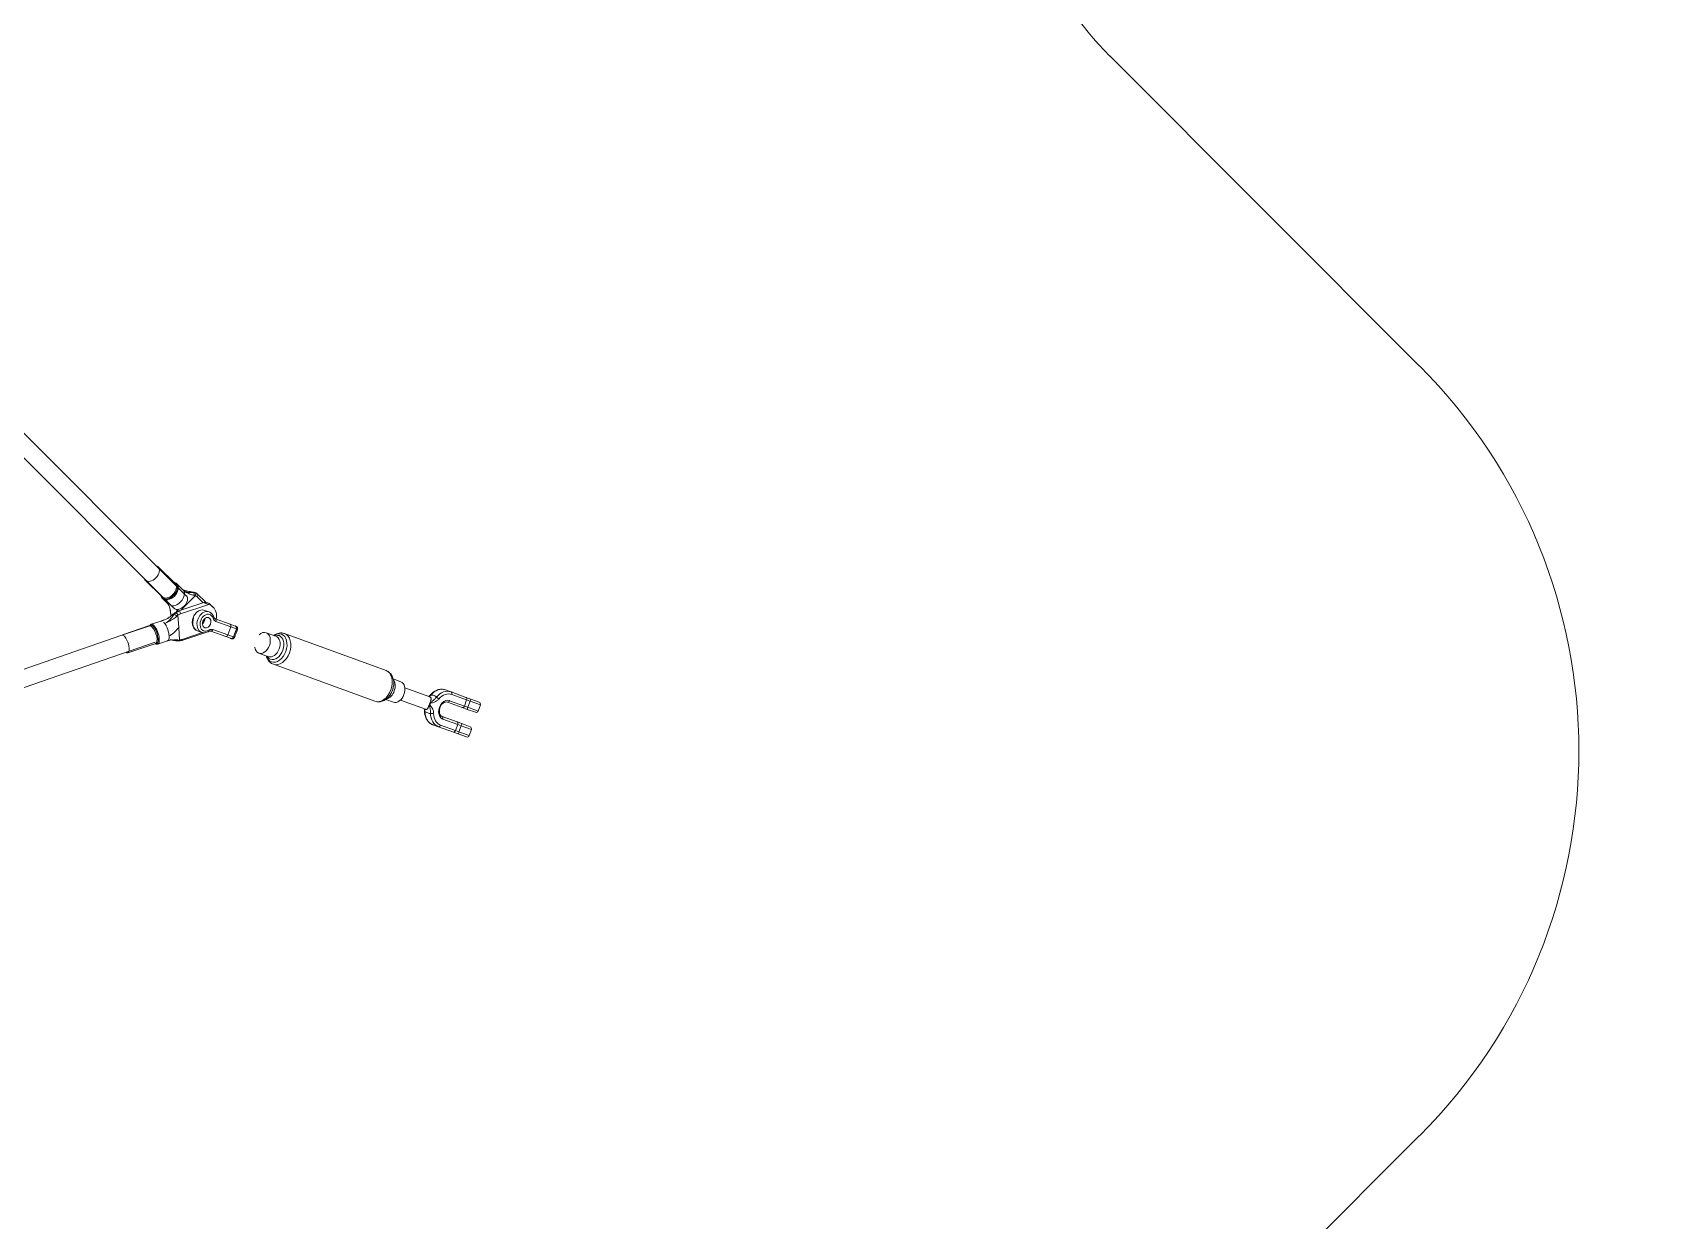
# Model space of a CAD drawing. Header units: millimetres. Extents: x -71377 to 516042, y -145869 to 441446.
# Drawn here: x 215035 to 216519, y 136242 to 137333 of the extents above; entities that cross this region are included whole.
import ezdxf

# ---------------------------------------------------------------- set-up
doc = ezdxf.new("R2010")
doc.units = ezdxf.units.MM
doc.header["$LTSCALE"] = 1000
doc.linetypes.add('_점선_M_', pattern=[3, 1.5, -1.5])
for name, color, linetype, lineweight in [('04', 4, 'Continuous', 5), ('09_HID', 9, '_점선_M_', 5), ('조경라인_dwg', 8, 'Continuous', 5)]:
    doc.layers.add(name, color=color, linetype=linetype, lineweight=lineweight)

# ---------------------------------------------------------------- blocks, each defined once
blk = doc.blocks.new('조경라인_dwg_A$C4b4f5580-7862184-지반층 배치도')
at = {"layer": '04'}
for p, q in [((-1929.8, -2263), (-2125.2, -2067.6)), ((-2136.5, -2078.9), (-1941.1, -2274.3)), ((-1940, -2251.7), (-1955.7, -2236.4)), ((-1967.6, -2248.5), (-1952, -2263.9)), ((-1932.9, -2257.4), (-1938.4, -2251.9)), ((-1951.7, -2265.5), (-1946.2, -2270.9)), ((-1912.9, -2268.9), (-1936.7, -2276.7)), ((-1935.1, -2279.5), (-1909.1, -2270.9)), ((-1919.9, -2263.9), (-1914.3, -2269.3)), ((-1911.9, -2268.8), (-1919.4, -2261.5)), ((-1952.9, -2286.1), (-1962, -2289.1)), ((-1908.9, -2277.7), (-1912.7, -2276.3)), ((-1905.3, -2273.3), (-1907.1, -2271.5)), ((-1989.1, -2299.2), (-2256.4, -2391.7)), ((-1963.2, -2290.6), (-1988.9, -2299.1)), ((-1963.5, -2290.3), (-1987.6, -2298.6)), ((-1934, -2303.9), (-1912.6, -2296.8)), ((-1933.7, -2303), (-1914.9, -2296.7)), ((-1919.5, -2295.1), (-1915.7, -2296.5)), ((-1891.7, -2298.9), (-1905.3, -2293.9)), ((-1902.6, -2286.4), (-1888.9, -2291.4)), ((-1847.5, -2300), (-1856.4, -2296.8)), ((-1746.3, -2331.6), (-1839.5, -2297.6)), ((-2251.2, -2406.8), (-1958.3, -2305.4)), ((-1983.5, -2315.2), (-1957.9, -2306.7)), ((-1956.1, -2307.2), (-1947, -2304.2)), ((-1863.3, -2315.6), (-1854.3, -2318.8)), ((-1849.7, -2325.8), (-1756.6, -2359.7)), ((-1732.8, -2341.8), (-1739.7, -2339.3)), ((-1739.3, -2345.3), (-1739.3, -2344.5)), ((-1746.5, -2358.1), (-1739.6, -2360.6)), ((-1742.8, -2354.4), (-1742.3, -2353.7)), ((-1733.1, -2358.7), (-1710.1, -2367.1)), ((-1706, -2355.8), (-1729, -2347.4)), ((-1688, -2359.2), (-1674.3, -2364.1)), ((-1672.3, -2358.5), (-1686, -2353.5)), ((-1696.2, -2381.7), (-1682.6, -2386.7))]:
    blk.add_line(p, q, dxfattribs=at)
at = {"layer": '04', "flags": 128}
for points in [[(-1934.6, -2276), (-1931.1, -2272.5), (-1921.6, -2262.9)], [(-1935.9, -2303.3), (-1936.6, -2292), (-1937.4, -2280.7)], [(-1885, -2290.7), (-1889.5, -2289), (-1903.2, -2284)], [(-1907.3, -2295.3), (-1893.6, -2300.3), (-1889.1, -2301.9)], [(-1883.8, -2293.2), (-1888.9, -2291.4), (-1891.7, -2298.9), (-1886.5, -2300.7), (-1883.8, -2293.2)], [(-1691.7, -2349.3), (-1686.6, -2351.2), (-1672.9, -2356.2), (-1668.4, -2357.8), (-1660.9, -2360.5)], [(-1669.1, -2359.7), (-1670.8, -2359), (-1672.3, -2358.5), (-1674.3, -2364.1), (-1672.9, -2364.7), (-1671.1, -2365.3), (-1661.7, -2368.7), (-1659.7, -2363.1), (-1669.1, -2359.7), (-1671.1, -2365.3)], [(-1694.8, -2373.7), (-1681.1, -2378.7), (-1676.6, -2380.3), (-1669.1, -2383.1)], [(-1664.3, -2369.9), (-1671.8, -2367.2), (-1676.3, -2365.6), (-1690, -2360.6)], [(-1703.3, -2381.3), (-1698.2, -2383.1), (-1684.5, -2388.1), (-1680, -2389.7), (-1672.5, -2392.5)], [(-1679.4, -2387.9), (-1669.9, -2391.3), (-1667.9, -2385.6), (-1677.3, -2382.2), (-1679.4, -2387.9), (-1681.1, -2387.2), (-1682.6, -2386.7), (-1680.5, -2381), (-1694.2, -2376.1)], [(-1677.3, -2382.2), (-1679, -2381.6), (-1680.5, -2381)]]:
    blk.add_lwpolyline(points, dxfattribs=at)
at = {"layer": '04'}
for centre, start, end in [((-1888.4, -2300.1), 250.0408, 340.0051), ((-1885.7, -2292.5), 339.9886, 70.0319), ((-1663.6, -2368), 250.0334, 340.0138), ((-1661.6, -2362.4), 339.9883, 70.0224), ((-1669.8, -2385), 339.9996, 69.9822), ((-1671.8, -2390.6), 249.9684, 340.0251)]:
    blk.add_arc(centre, 2, start, end, dxfattribs=at)
for centre, major_axis, ratio, start_param, end_param in [((-1961.6, -2242.5), (5.96, 6.07), 0.656117, 3.141628, 6.277174), ((-1961.6, -2242.5), (5.96, 6.07), 0.656117, 0.000035, 0.338646), ((-1961.6, -2242.5), (5.96, 6.07), 0.656117, 2.791082, 3.135581), ((-1946, -2257.8), (5.96, 6.07), 0.656117, 3.141628, 6.277174), ((-1945.5, -2258.3), (6.31, 6.42), 0.656117, 4.706378, 6.277174), ((-1945.5, -2258.3), (6.31, 6.42), 0.656117, 6.277174, 6.618102), ((-1945.1, -2258.7), (6.66, 6.78), 0.656117, 4.706378, 6.277174), ((-1945.5, -2258.3), (6.31, 6.42), 0.656117, 2.806839, 3.135581), ((-1945.5, -2258.3), (6.31, 6.42), 0.656117, 3.135581, 4.706378), ((-1945.1, -2258.7), (6.66, 6.78), 0.656117, 3.141628, 4.706378), ((-1939.5, -2264.1), (6.66, 6.78), 0.656117, 3.716745, 4.40749), ((-1935.4, -2268.7), (5.66, 5.66), 0.656132, 3.141593, 6.283185), ((-1939.5, -2264.1), (6.66, 6.78), 0.656117, 4.40749, 4.706378), ((-1939.5, -2264.1), (6.66, 6.78), 0.656117, 4.706378, 5.005266), ((-1939.5, -2264.1), (6.66, 6.78), 0.656117, 5.005266, 5.696011), ((-1939.5, -2264.1), (6.66, 6.78), 0.656117, 6.227116, 6.277174), ((-1939.5, -2264.1), (6.66, 6.78), 0.656117, 6.052463, 6.227116), ((-1939.5, -2264.1), (6.66, 6.78), 0.656117, 5.783246, 6.052463), ((-1939.5, -2264.1), (6.66, 6.78), 0.656117, 5.696011, 5.783246), ((-1923.9, -2261.5), (0.31, 1.98), 0.461384, 5.890309, 6.283233), ((-1923.8, -2261.7), (0.06, 2), 0.645489, 4.270168, 5.80578), ((-1920.8, -2262.9), (1.4, 1.43), 0.656117, 4.706378, 5.491776), ((-1920.8, -2262.9), (1.4, 1.43), 0.656117, 5.491776, 6.277174), ((-1919.5, -2283.8), (12.4, 12.4), 0.754646, 0.000014, 0.339708), ((-1917.6, -2285.7), (12.4, 12.4), 0.754646, 0.000014, 0.339708), ((-1942, -2279.7), (1.97, 0.34), 0.466077, 3.141589, 3.526155), ((-1941.8, -2279.9), (2, 0.09), 0.650182, 3.610255, 3.932228), ((-1941.8, -2279.9), (2, 0.09), 0.650182, 4.228242, 4.455621), ((-1939.8, -2280.7), (-1.25, 1.56), 0.066422, 0.000098, 0.709407), ((-1939.6, -2280.9), (-1.48, 1.34), 0.117683, 4.018949, 5.55456), ((-1931.4, -2280.2), (3.42, 9.4), 0.735099, 1.315635, 1.537848), ((-1936.1, -2278.6), (-0.63, 1.9), 0.36373, 5.656774, 6.283185), ((-1936.1, -2278.6), (-0.63, 1.9), 0.36373, 4.871376, 5.656774), ((-1936.1, -2278.6), (-0.63, 1.9), 0.36373, 4.085978, 4.871376), ((-1916.1, -2285.7), (3.42, 9.4), 0.735099, 1.570796, 3.141546), ((-1912.3, -2287.1), (3.42, 9.4), 0.735099, 1.570796, 3.141546), ((-1912.3, -2287.1), (3.42, 9.4), 0.735099, 0.000046, 1.570796), ((-1911, -2287.6), (2.74, 7.52), 0.735099, 5.535601, 10.172362), ((-1911, -2287.6), (1.71, 4.7), 0.735099, 0, 3.141593), ((-1917.6, -2285.7), (3.89, 3.89), 0.754646, 4.672555, 5.695598), ((-1917.4, -2285.3), (1.71, 4.7), 0.735099, 4.315409, 5.109371), ((-1917.6, -2285.7), (3.89, 3.89), 0.754646, 5.695598, 5.758671), ((-1911, -2287.6), (1.71, 4.7), 0.735099, 3.141593, 6.283185), ((-1917.6, -2285.7), (12.4, 12.4), 0.754646, 5.447599, 6.2832), ((-1906.5, -2283), (1.9, 0.63), 0.497171, 5.272442, 6.283297), ((-1900.2, -2279.8), (2.39, 6.58), 0.735099, 2.394008, 3.141593), ((-1903.9, -2285.9), (0.68, 1.88), 0.67796, 5.497787, 6.283185), ((-1903.9, -2285.9), (0.68, 1.88), 0.67796, 4.712389, 5.497787), ((-1986.2, -2307.2), (-2.67, 8.07), 0.36373, 5.656774, 6.283185), ((-1986.2, -2307.2), (-2.67, 8.07), 0.36373, 3.141593, 5.656774), ((-1959.8, -2298.4), (-2.83, 8.54), 0.36373, 5.656774, 6.490931), ((-1960.6, -2298.7), (-2.67, 8.07), 0.36373, 5.656774, 6.283185), ((-1959, -2298.2), (-2.99, 9.02), 0.36373, 5.656774, 6.283185), ((-1960.6, -2298.7), (-2.67, 8.07), 0.36373, 3.141593, 5.656774), ((-1959.8, -2298.4), (-2.83, 8.54), 0.36373, 4.085978, 5.656774), ((-1959, -2298.2), (-2.99, 9.02), 0.36373, 4.085978, 5.656774), ((-1950, -2295.2), (-2.99, 9.02), 0.36373, 5.606716, 5.656774), ((-1950, -2295.2), (-2.99, 9.02), 0.36373, 5.432063, 5.606716), ((-1950, -2295.2), (-2.99, 9.02), 0.36373, 5.162846, 5.432063), ((-1950, -2295.2), (-2.99, 9.02), 0.36373, 5.075611, 5.162846), ((-1950, -2295.2), (-2.99, 9.02), 0.36373, 4.384866, 5.075611), ((-1950, -2295.2), (-2.99, 9.02), 0.36373, 4.085978, 4.384866), ((-1950, -2295.2), (-2.99, 9.02), 0.36373, 3.78709, 4.085978), ((-1910.5, -2294), (-1.05, 1.7), 0.497171, 3.14148, 4.152336), ((-1907.7, -2300.5), (2.39, 6.58), 0.735099, 0, 0.747584), ((-1906.6, -2293.4), (0.68, 1.88), 0.67796, 3.141593, 3.926991), ((-1906.6, -2293.4), (0.68, 1.88), 0.67796, 3.926991, 4.712389), ((-1892.9, -2298.4), (0.68, 1.88), 0.67796, 3.141593, 3.926991), ((-1892.9, -2298.4), (0.68, 1.88), 0.67796, 3.926991, 4.712389), ((-1890.2, -2290.9), (0.68, 1.88), 0.67796, 5.497787, 6.283185), ((-1890.2, -2290.9), (0.68, 1.88), 0.67796, 4.712389, 5.497787), ((-1859.8, -2306.2), (3.42, 9.4), 0.67796, 3.141593, 6.283185), ((-1859.8, -2306.2), (3.42, 9.4), 0.67796, 0, 0.9273), ((-1850.9, -2309.4), (3.42, 9.4), 0.67796, 3.141593, 6.283185), ((-1848.5, -2310.3), (3.9, 10.8), 0.67796, 3.141593, 6.283185), ((-1847, -2310.9), (4.6, 12.7), 0.67796, 3.141593, 6.283185), ((-1844.6, -2311.7), (5.1, 14.1), 0.67796, 3.141593, 6.283185), ((-1847, -2310.9), (4.6, 12.7), 0.67796, 0, 0.739521), ((-1848.5, -2310.3), (3.9, 10.8), 0.67796, 0, 0.510995), ((-1986.2, -2307.2), (-2.67, 8.07), 0.36373, 2.661592, 3.141593), ((-1959.8, -2298.4), (-2.83, 8.54), 0.36373, 2.806918, 4.085978), ((-1959, -2298.2), (-2.99, 9.02), 0.36373, 3.141593, 4.085978), ((-1950, -2295.2), (-2.99, 9.02), 0.36373, 3.14156, 3.78709), ((-1938.3, -2302.4), (0.35, 1.97), 0.682639, 3.141573, 4.296697), ((-1934.6, -2302), (-0.63, 1.9), 0.36373, 3.141593, 3.30058), ((-1934.6, -2302), (-0.63, 1.9), 0.36373, 3.30058, 4.085978), ((-1859.8, -2306.2), (3.42, 9.4), 0.67796, 2.214292, 3.141593), ((-1847, -2310.9), (4.6, 12.7), 0.67796, 2.402072, 3.141593), ((-1848.5, -2310.3), (3.9, 10.8), 0.67796, 2.630598, 3.141593), ((-1751.4, -2345.7), (5.1, 14.1), 0.67796, 3.141593, 6.283185), ((-1745.1, -2347.9), (3.42, 9.4), 0.67796, 3.540799, 5.883979), ((-1749, -2346.5), (4.6, 12.7), 0.67796, 4.315647, 5.109131), ((-1747.6, -2347.1), (3.9, 10.8), 0.67796, 4.315647, 5.109131), ((-1736.2, -2351.2), (3.42, 9.4), 0.67796, 3.141593, 6.283185), ((-1704.2, -2355.4), (-1.51, 1.32), 0.315774, 5.59869, 6.283194), ((-1697.5, -2365.3), (5.8, 16), 0.735099, 0, 1.086291), ((-1692.4, -2367.1), (5.8, 16), 0.735099, 0, 1.086291), ((-1699.2, -2357.2), (-1.51, 1.32), 0.315774, 4.027894, 5.59869), ((-1691.1, -2367.6), (3.08, 8.46), 0.735099, 0, 3.141593), ((-1691.1, -2367.6), (5.1, 14.1), 0.735099, 0, 1.086291), ((-1689.3, -2358.7), (0.68, 1.88), 0.67796, 3.141593, 3.926991), ((-1689.3, -2358.7), (0.68, 1.88), 0.67796, 3.926991, 4.712389), ((-1687.2, -2353.1), (0.68, 1.88), 0.67796, 5.497787, 6.283185), ((-1687.2, -2353.1), (0.68, 1.88), 0.67796, 4.712389, 5.497787), ((-1673.6, -2358), (0.68, 1.88), 0.67796, 5.497787, 6.283185), ((-1673.6, -2358), (0.68, 1.88), 0.67796, 4.712389, 5.497787), ((-1669.1, -2359.7), (0.68, 1.88), 0.0026, 0, 1.570796), ((-1709, -2368.5), (2, 0.04), 0.315774, 3.141584, 3.826088), ((-1697.5, -2365.3), (5.8, 16), 0.735099, 2.055301, 3.141593), ((-1703.9, -2370.4), (2, 0.04), 0.315774, 3.826088, 5.396884), ((-1692.4, -2367.1), (5.8, 16), 0.735099, 2.055301, 3.141593), ((-1691.1, -2367.6), (5.1, 14.1), 0.735099, 2.055301, 3.141593), ((-1695.5, -2375.6), (0.68, 1.88), 0.67796, 5.497787, 6.283185), ((-1695.5, -2375.6), (0.68, 1.88), 0.67796, 4.712389, 5.497787), ((-1675.6, -2363.7), (0.68, 1.88), 0.67796, 3.141593, 3.926991), ((-1675.6, -2363.7), (0.68, 1.88), 0.67796, 3.926991, 4.712389), ((-1671.1, -2365.3), (0.68, 1.88), 0.0026, 1.570796, 3.141593), ((-1697.5, -2381.2), (0.68, 1.88), 0.67796, 3.141593, 3.926991), ((-1697.5, -2381.2), (0.68, 1.88), 0.67796, 3.926991, 4.712389), ((-1683.8, -2386.2), (0.68, 1.88), 0.67796, 3.141593, 3.926991), ((-1683.8, -2386.2), (0.68, 1.88), 0.67796, 3.926991, 4.712389), ((-1681.8, -2380.6), (0.68, 1.88), 0.67796, 5.497787, 6.283185), ((-1681.8, -2380.6), (0.68, 1.88), 0.67796, 4.712389, 5.497787), ((-1679.3, -2387.9), (0.68, 1.88), 0.0026, 1.570796, 3.141593), ((-1677.3, -2382.2), (0.68, 1.88), 0.0026, 0, 1.570796)]:
    blk.add_ellipse(centre, major_axis=major_axis, ratio=ratio, start_param=start_param, end_param=end_param, dxfattribs=at)
for points, knots in [([(-1938.4, -2251.9), (-1938.8, -2251.6), (-1939.2, -2251.3), (-1940.2, -2250.8), (-1940.7, -2250.7), (-1941.2, -2250.6)], [0, 0, 0, 0, 0.5, 0.5, 1, 1, 1, 1]), ([(-1953.1, -2262.7), (-1953, -2263.4), (-1952.8, -2264), (-1952.2, -2264.9), (-1952, -2265.2), (-1951.7, -2265.5)], [0, 0, 0, 0, 0.625, 0.625, 1, 1, 1, 1]), ([(-1943.8, -2280.4), (-1943.9, -2279.5), (-1944.1, -2278.2), (-1944.4, -2276.6), (-1944.6, -2275.3), (-1944.9, -2274.1), (-1945.3, -2272.7), (-1945.7, -2271.7), (-1946, -2271.2)], [0, 0, 0, 0, 0.25, 0.375, 0.5, 0.625, 0.75, 1, 1, 1, 1]), ([(-1946, -2271.2), (-1945.9, -2271.4), (-1945.6, -2272), (-1945.1, -2273.4), (-1944.8, -2274.9), (-1944.6, -2276.1), (-1944.5, -2276.7), (-1944.4, -2277.1), (-1944.4, -2277.5), (-1944.3, -2277.8), (-1944.3, -2278), (-1944.2, -2278.4), (-1944.2, -2278.9), (-1944.1, -2279.2), (-1944, -2279.6), (-1944, -2279.8), (-1944, -2280)], [0, 0, 0, 0, 0.125, 0.25, 0.5, 0.625, 0.625, 0.6875, 0.75, 0.75, 0.78125, 0.8125, 0.875, 0.9375, 0.9375, 1, 1, 1, 1]), ([(-1932.8, -2257.4), (-1932.6, -2257.5), (-1932.5, -2257.6), (-1932.2, -2257.8), (-1931.8, -2257.9), (-1931.3, -2258.1), (-1930.8, -2258.2), (-1930.3, -2258.4), (-1929.5, -2258.6), (-1928.1, -2258.8), (-1926.1, -2259.1), (-1924.5, -2259.4), (-1923.6, -2259.5)], [0, 0, 0, 0, 0.0625, 0.0625, 0.125, 0.1875, 0.25, 0.3125, 0.375, 0.5, 0.75, 1, 1, 1, 1]), ([(-1932, -2258.5), (-1931.8, -2258.8), (-1931.3, -2259.1), (-1930.3, -2259.6), (-1929.3, -2260.1), (-1928.1, -2260.5), (-1927.4, -2260.8), (-1926.7, -2261.2), (-1926.1, -2261.5), (-1925, -2262), (-1923.8, -2262.3), (-1923, -2262.5), (-1922.6, -2262.5)], [0, 0, 0, 0, 0.125, 0.25, 0.375, 0.46875, 0.5625, 0.5625, 0.65625, 0.75, 0.875, 1, 1, 1, 1]), ([(-1923.1, -2259.9), (-1923.6, -2259.9), (-1924.5, -2259.9), (-1926.2, -2259.9), (-1927.8, -2260), (-1929.3, -2259.8), (-1930.7, -2259.4), (-1931.6, -2259), (-1932, -2258.5)], [0, 0, 0, 0, 0.125, 0.25, 0.5, 0.625, 0.75, 1, 1, 1, 1]), ([(-1919.4, -2261.5), (-1919.9, -2261), (-1920.4, -2260.6), (-1921.7, -2260.1), (-1922.5, -2259.9), (-1923.2, -2259.8)], [0, 0, 0, 0, 0.5, 0.5, 1, 1, 1, 1]), ([(-1921.9, -2260), (-1921.4, -2260.1), (-1920.9, -2260.3), (-1920.1, -2260.9), (-1919.7, -2261.2), (-1919.4, -2261.5)], [0, 0, 0, 0, 0.5, 0.5, 1, 1, 1, 1]), ([(-1921.6, -2260.1), (-1921.6, -2260.1), (-1921.7, -2260), (-1921.8, -2260), (-1921.8, -2260)], [0, 0, 0, 0, 0.375, 1, 1, 1, 1]), ([(-1921.6, -2260.1), (-1921.6, -2260.2), (-1921.5, -2260.2), (-1921.4, -2260.4), (-1921.2, -2260.7), (-1921.1, -2261.1), (-1921.1, -2261.6), (-1921.2, -2261.8), (-1921.3, -2262.3), (-1921.4, -2262.6), (-1921.5, -2262.8)], [0, 0, 0, 0, 0.0625, 0.125, 0.25, 0.5, 0.5, 0.75, 0.75, 1, 1, 1, 1]), ([(-1912.9, -2268.9), (-1913.1, -2268.9), (-1913.3, -2269), (-1913.2, -2269.2), (-1913.1, -2269.3)], [0, 0, 0, 0, 0.625, 1, 1, 1, 1]), ([(-1911.4, -2270.1), (-1911.5, -2270.1), (-1911.6, -2270), (-1911.9, -2269.9), (-1912.4, -2269.7), (-1912.8, -2269.5), (-1913, -2269.4), (-1913.1, -2269.3)], [0, 0, 0, 0, 0.125, 0.25, 0.5, 0.75, 1, 1, 1, 1]), ([(-1910.9, -2269.1), (-1911.3, -2268.9), (-1911.9, -2268.8), (-1912.5, -2268.8), (-1912.8, -2268.8), (-1912.9, -2268.8), (-1912.9, -2268.9)], [0, 0, 0, 0, 0.5, 0.75, 0.875, 1, 1, 1, 1]), ([(-1952.9, -2286.1), (-1952.7, -2286.1), (-1952.5, -2286), (-1952.1, -2285.8), (-1951.9, -2285.8), (-1951.7, -2285.7), (-1951.3, -2285.6), (-1950.9, -2285.4), (-1950.6, -2285.3), (-1949.9, -2285.1), (-1949.5, -2284.9), (-1948.5, -2284.5), (-1947.8, -2284.2), (-1947, -2283.8), (-1946.5, -2283.4), (-1946.2, -2283.2), (-1946, -2283.1)], [0, 0, 0, 0, 0.140625, 0.140625, 0.1875, 0.1875, 0.25, 0.3125, 0.375, 0.375, 0.5625, 0.5625, 0.75, 0.875, 0.875, 1, 1, 1, 1]), ([(-1940.6, -2279.8), (-1941.4, -2280.7), (-1942.9, -2282.5), (-1944.6, -2284.6), (-1946.1, -2286.1), (-1947.6, -2287.4), (-1948.7, -2288.1), (-1949.5, -2288.4)], [0, 0, 0, 0, 0.25, 0.5, 0.625, 0.75, 1, 1, 1, 1]), ([(-1949.5, -2288.4), (-1949.1, -2288.2), (-1948.3, -2287.8), (-1947.1, -2287.2), (-1946, -2286.5), (-1945.1, -2286), (-1944, -2285.4), (-1942.8, -2284.8), (-1941.9, -2284.3), (-1940.9, -2283.6), (-1939.9, -2282.8), (-1938.9, -2282), (-1938.5, -2281.6)], [0, 0, 0, 0, 0.125, 0.25, 0.375, 0.4375, 0.5, 0.625, 0.71875, 0.71875, 0.875, 1, 1, 1, 1]), ([(-1946, -2283.1), (-1945.6, -2282.8), (-1944.9, -2282.3), (-1944.3, -2281.8), (-1943.9, -2281.5), (-1943.6, -2281.2), (-1943.2, -2280.9), (-1943, -2280.8), (-1942.7, -2280.5), (-1942.5, -2280.3), (-1942.1, -2280), (-1941.9, -2279.8), (-1941.4, -2279.5), (-1941.2, -2279.3), (-1941, -2279.1)], [0, 0, 0, 0, 0.25, 0.375, 0.375, 0.5, 0.578125, 0.578125, 0.625, 0.75, 0.75, 0.875, 0.875, 1, 1, 1, 1]), ([(-1936.2, -2276.9), (-1937, -2277.2), (-1937.8, -2277.6), (-1939.3, -2278.5), (-1940, -2279.1), (-1940.7, -2279.7)], [0, 0, 0, 0, 0.5, 0.5, 1, 1, 1, 1]), ([(-1939.1, -2278.4), (-1939.1, -2278.4), (-1939.2, -2278.3), (-1939.3, -2278.2), (-1939.4, -2278.1), (-1939.4, -2278.1), (-1939.5, -2278.1)], [0, 0, 0, 0, 0.125, 0.25, 0.5, 1, 1, 1, 1]), ([(-1936.2, -2276.9), (-1936.7, -2277.1), (-1937.2, -2277.3), (-1938.2, -2277.8), (-1938.6, -2278.1), (-1939.1, -2278.4)], [0, 0, 0, 0, 0.5, 0.5, 1, 1, 1, 1]), ([(-1936.2, -2276.9), (-1936.7, -2277.1), (-1937.2, -2277.3), (-1938.2, -2277.8), (-1938.6, -2278.1), (-1939.1, -2278.4)], [0, 0, 0, 0, 0.5, 0.5, 1, 1, 1, 1]), ([(-1939.1, -2278.4), (-1939.1, -2278.4), (-1939, -2278.5), (-1938.8, -2278.6), (-1938.6, -2278.9), (-1938.3, -2279.2), (-1938, -2279.6), (-1937.8, -2279.8), (-1937.6, -2280.2), (-1937.5, -2280.5), (-1937.4, -2280.6)], [0, 0, 0, 0, 0.0625, 0.125, 0.25, 0.5, 0.5, 0.75, 0.75, 1, 1, 1, 1]), ([(-1912.7, -2276.3), (-1913.4, -2276), (-1914.3, -2275.9), (-1915.9, -2276), (-1917.3, -2276.2), (-1919.1, -2277.2), (-1920.5, -2278.3), (-1921.7, -2279.7), (-1922.8, -2281.2), (-1923.6, -2283), (-1924.1, -2284.9), (-1924.3, -2286.7), (-1924.2, -2288.6), (-1923.9, -2290.4), (-1923.4, -2291.4), (-1922.9, -2292.4), (-1922.2, -2293.3), (-1921.4, -2294.1), (-1920.5, -2294.7), (-1920, -2294.9), (-1919.5, -2295.1)], [0, 0, 0, 0, 0.09375, 0.09375, 0.1875, 0.25, 0.3125, 0.375, 0.4375, 0.5, 0.5625, 0.625, 0.6875, 0.75, 0.8125, 0.8125, 0.875, 0.9375, 0.9375, 1, 1, 1, 1]), ([(-1904.6, -2282.3), (-1904.8, -2281.8), (-1905.3, -2280.8), (-1906.1, -2279.7), (-1906.8, -2278.9), (-1907.7, -2278.3), (-1908.4, -2277.9), (-1908.9, -2277.7)], [0, 0, 0, 0, 0.25, 0.5, 0.625, 0.75, 1, 1, 1, 1]), ([(-1903.2, -2284), (-1903.3, -2284), (-1903.5, -2283.9), (-1903.7, -2283.7), (-1904, -2283.5), (-1904.4, -2283), (-1904.5, -2282.6), (-1904.6, -2282.3)], [0, 0, 0, 0, 0.25, 0.25, 0.5, 0.75, 1, 1, 1, 1]), ([(-1962, -2289.1), (-1962.2, -2289.2), (-1962.4, -2289.3), (-1962.9, -2289.7), (-1963.2, -2289.9), (-1963.3, -2290.3)], [0, 0, 0, 0, 0.375, 0.375, 1, 1, 1, 1]), ([(-1945.5, -2299.6), (-1945, -2299.4), (-1944.2, -2299), (-1943.2, -2298.5), (-1942.4, -2297.9), (-1941.4, -2297.1), (-1939.4, -2295.1), (-1938.1, -2293.2), (-1936.6, -2292)], [0, 0, 0, 0, 0.125, 0.1875, 0.25, 0.375, 0.5, 1, 1, 1, 1]), ([(-1915.7, -2296.5), (-1915.3, -2296.6), (-1914.9, -2296.7), (-1913.9, -2296.9), (-1913.2, -2296.9), (-1912, -2296.8), (-1911, -2296.5), (-1910, -2296), (-1909.5, -2295.7)], [0, 0, 0, 0, 0.1875, 0.1875, 0.5, 0.5, 0.75, 1, 1, 1, 1]), ([(-1909.5, -2295.7), (-1909.2, -2295.5), (-1909, -2295.4), (-1908.5, -2295.3), (-1908.2, -2295.2), (-1907.7, -2295.2), (-1907.4, -2295.3), (-1907.3, -2295.3)], [0, 0, 0, 0, 0.3125, 0.3125, 0.5, 0.75, 1, 1, 1, 1]), ([(-1888, -2302.3), (-1887.7, -2302.4), (-1887.5, -2302.5), (-1887, -2302.5), (-1886.8, -2302.4), (-1886.2, -2302.2), (-1885.9, -2301.8), (-1885.5, -2301.1), (-1885.4, -2300.8), (-1885.1, -2300.2), (-1884.9, -2299.6), (-1884.7, -2298.8), (-1884.4, -2298.1), (-1884.3, -2297.7), (-1884, -2297), (-1883.8, -2296.4), (-1883.5, -2295.7), (-1883.2, -2295), (-1883.1, -2294.5), (-1882.9, -2293.9), (-1882.7, -2293.3), (-1882.7, -2292.8), (-1882.7, -2292.3), (-1882.8, -2291.9), (-1883.1, -2291.6), (-1883.4, -2291.3), (-1883.6, -2291.2), (-1883.9, -2291.1)], [0, 0, 0, 0, 0.0625, 0.0625, 0.125, 0.125, 0.25, 0.25, 0.3125, 0.3125, 0.375, 0.4375, 0.4375, 0.5, 0.5, 0.5625, 0.59375, 0.625, 0.6875, 0.6875, 0.75, 0.8125, 0.8125, 0.875, 0.9375, 0.9375, 1, 1, 1, 1]), ([(-1883.9, -2291.1), (-1884, -2291), (-1884.2, -2291), (-1884.6, -2290.8), (-1884.8, -2290.7), (-1885, -2290.7)], [0, 0, 0, 0, 0.5, 0.5, 1, 1, 1, 1]), ([(-1883.8, -2291.7), (-1883.8, -2291.6), (-1883.6, -2291.4), (-1883.7, -2291.2), (-1883.8, -2291.1), (-1883.9, -2291.1)], [0, 0, 0, 0, 0.375, 0.75, 1, 1, 1, 1]), ([(-1839.5, -2297.6), (-1839.9, -2297.5), (-1840.3, -2297.4), (-1841.1, -2297.2), (-1841.6, -2297.1), (-1842.9, -2297), (-1844.4, -2297.1), (-1845.9, -2297.5), (-1847.6, -2298.1), (-1848.6, -2298.7), (-1849.5, -2299.3)], [0, 0, 0, 0, 0.125, 0.125, 0.25, 0.25, 0.5, 0.6875, 0.6875, 1, 1, 1, 1]), ([(-1958.2, -2306.8), (-1958, -2306.9), (-1957.9, -2307), (-1957.5, -2307.2), (-1957.2, -2307.2), (-1956.9, -2307.3), (-1956.5, -2307.3), (-1956.2, -2307.2), (-1956.1, -2307.2)], [0, 0, 0, 0, 0.25, 0.25, 0.5, 0.625, 0.75, 1, 1, 1, 1]), ([(-1944.2, -2303.4), (-1944.2, -2303.4), (-1944.2, -2303.4), (-1944.2, -2303.4), (-1944.4, -2303.4), (-1944.5, -2303.5), (-1944.7, -2303.5), (-1945, -2303.6), (-1945.3, -2303.7), (-1945.7, -2303.8), (-1946.2, -2303.9), (-1946.7, -2304.1), (-1947, -2304.2)], [0, 0, 0, 0, 0.125, 0.25, 0.375, 0.46875, 0.46875, 0.625, 0.75, 0.75, 0.875, 1, 1, 1, 1]), ([(-1944.2, -2303.4), (-1943.9, -2303.4), (-1943.3, -2303.5), (-1942.3, -2303.5), (-1941.2, -2303.5), (-1940.4, -2303.4), (-1939.6, -2303.4), (-1938.6, -2303.4), (-1937.7, -2303.4), (-1937.2, -2303.4)], [0, 0, 0, 0, 0.125, 0.25, 0.375, 0.5625, 0.5625, 0.75, 1, 1, 1, 1]), ([(-1938.6, -2304.3), (-1939.1, -2304.2), (-1939.6, -2304.1), (-1940.3, -2304), (-1940.5, -2304), (-1941, -2303.9), (-1941.2, -2303.8), (-1941.9, -2303.7), (-1942.3, -2303.6), (-1943.2, -2303.5), (-1943.7, -2303.5), (-1944.2, -2303.4)], [0, 0, 0, 0, 0.25, 0.25, 0.375, 0.375, 0.5, 0.5, 0.75, 0.75, 1, 1, 1, 1]), ([(-1936.9, -2304.4), (-1936.7, -2304.4), (-1936.4, -2304.2), (-1936.1, -2303.8), (-1936, -2303.5), (-1936, -2303.3)], [0, 0, 0, 0, 0.5, 0.75, 1, 1, 1, 1]), ([(-1889.1, -2301.9), (-1888.9, -2302), (-1888.7, -2302.1), (-1888.3, -2302.2), (-1888.1, -2302.3), (-1888, -2302.3)], [0, 0, 0, 0, 0.5, 0.5, 1, 1, 1, 1]), ([(-1888, -2302.3), (-1887.9, -2302.4), (-1887.7, -2302.4), (-1887.6, -2302.2), (-1887.5, -2302), (-1887.5, -2301.9)], [0, 0, 0, 0, 0.375, 0.75, 1, 1, 1, 1]), ([(-1856.3, -2318.1), (-1856, -2319.2), (-1855.6, -2320.3), (-1854.7, -2321.8), (-1854.4, -2322.4), (-1853.2, -2323.7), (-1852.4, -2324.4), (-1850.9, -2325.3), (-1850.3, -2325.6), (-1849.7, -2325.8)], [0, 0, 0, 0, 0.3125, 0.3125, 0.5, 0.5, 0.8125, 0.8125, 1, 1, 1, 1]), ([(-1739.3, -2344.5), (-1739.2, -2343.1), (-1739.2, -2341.7), (-1739.7, -2339), (-1740.1, -2337.8), (-1741, -2336), (-1741.9, -2334.6), (-1743, -2333.5), (-1744.6, -2332.3), (-1745.4, -2331.9), (-1746.3, -2331.6)], [0, 0, 0, 0, 0.25, 0.25, 0.5, 0.5, 0.625, 0.8125, 0.8125, 1, 1, 1, 1]), ([(-1756.6, -2359.7), (-1755.8, -2360), (-1755, -2360.2), (-1753.8, -2360.3), (-1752.6, -2360.4), (-1750.9, -2360.1), (-1748.4, -2359.3), (-1746.1, -2357.9), (-1744.1, -2356), (-1743.2, -2354.9), (-1742.8, -2354.3)], [0, 0, 0, 0, 0.15625, 0.15625, 0.25, 0.375, 0.5, 0.75, 0.875, 1, 1, 1, 1]), ([(-1706.3, -2362.1), (-1706.2, -2361.7), (-1706, -2361.3), (-1705.8, -2360.6), (-1705.6, -2360.1), (-1705.3, -2359.4), (-1705.1, -2358.8), (-1705, -2358), (-1704.9, -2357.5), (-1704.9, -2357.1), (-1705, -2356.6), (-1705.4, -2356.1), (-1705.8, -2355.9), (-1706, -2355.8)], [0, 0, 0, 0, 0.125, 0.125, 0.25, 0.3125, 0.375, 0.5, 0.625, 0.625, 0.75, 0.875, 1, 1, 1, 1]), ([(-1706.3, -2362.1), (-1706.3, -2362.1), (-1706.2, -2362), (-1706.1, -2361.9), (-1705.8, -2361.6), (-1705.2, -2361), (-1704.4, -2360.1), (-1703.5, -2359.4), (-1702.6, -2358.6), (-1702, -2358), (-1701.3, -2357.4), (-1700.8, -2356.8), (-1700.2, -2356.2), (-1700.1, -2355.9)], [0, 0, 0, 0, 0.005859, 0.015625, 0.046875, 0.125, 0.25, 0.375, 0.5, 0.6875, 0.6875, 0.875, 1, 1, 1, 1]), ([(-1697.9, -2357.7), (-1698.2, -2358), (-1698.8, -2358.7), (-1699.5, -2359.2), (-1700.5, -2359.9), (-1701.8, -2360.5), (-1703.6, -2361.1), (-1705, -2361.5), (-1705.9, -2361.9), (-1706.3, -2362.1)], [0, 0, 0, 0, 0.125, 0.25, 0.25, 0.5, 0.6875, 0.875, 1, 1, 1, 1]), ([(-1705.8, -2354.1), (-1705, -2353.3), (-1703.5, -2351.7), (-1701.2, -2350.2), (-1699.6, -2349.6), (-1697.8, -2348.9), (-1696.5, -2348.7), (-1694.7, -2348.7), (-1693.4, -2348.8), (-1692.2, -2349.1), (-1691.7, -2349.3)], [0, 0, 0, 0, 0.1875, 0.375, 0.5, 0.5, 0.75, 0.75, 0.875, 1, 1, 1, 1]), ([(-1705.2, -2354.1), (-1704.8, -2354.1), (-1704.4, -2354.1), (-1703.3, -2354.2), (-1702.7, -2354.3), (-1701.6, -2354.7), (-1701.1, -2355), (-1700.5, -2355.5), (-1700.3, -2355.7), (-1700.1, -2355.9)], [0, 0, 0, 0, 0.1875, 0.1875, 0.5, 0.5, 0.8125, 0.8125, 1, 1, 1, 1]), ([(-1690, -2360.6), (-1690.4, -2360.4), (-1690.9, -2360.3), (-1691.7, -2360.5), (-1692, -2360.5), (-1692.7, -2360.8), (-1693.2, -2361), (-1693.6, -2361.3), (-1693.9, -2361.5), (-1694.5, -2362.1), (-1695, -2362.5), (-1695.8, -2363.6), (-1696.2, -2364.4), (-1696.8, -2365.7), (-1697.1, -2366.6), (-1697.2, -2367.5), (-1697.3, -2368.5), (-1697.3, -2369.4), (-1697.1, -2370.7), (-1696.8, -2371.6), (-1696.5, -2372.3), (-1696.1, -2372.8), (-1695.8, -2373.1), (-1695.3, -2373.5), (-1695, -2373.6), (-1694.8, -2373.7)], [0, 0, 0, 0, 0.132813, 0.132813, 0.15625, 0.1875, 0.25, 0.25, 0.28125, 0.3125, 0.375, 0.375, 0.5, 0.5, 0.5625, 0.625, 0.625, 0.6875, 0.75, 0.8125, 0.84375, 0.875, 0.9375, 0.9375, 1, 1, 1, 1]), ([(-1703.3, -2381.3), (-1703.9, -2381.1), (-1704.4, -2380.8), (-1705.5, -2380.2), (-1706.5, -2379.5), (-1707.8, -2378.1), (-1708.6, -2377.1), (-1709.6, -2375.4), (-1710.3, -2373.5), (-1710.9, -2370.7), (-1711, -2369.3), (-1711, -2368.6)], [0, 0, 0, 0, 0.125, 0.125, 0.25, 0.375, 0.5, 0.5, 0.75, 0.875, 1, 1, 1, 1]), ([(-1705.5, -2370.8), (-1705.8, -2370.9), (-1706.1, -2370.9), (-1706.9, -2370.8), (-1707.5, -2370.7), (-1708.5, -2370.3), (-1709.1, -2370), (-1709.9, -2369.5), (-1710.3, -2369.2), (-1710.6, -2369)], [0, 0, 0, 0, 0.1875, 0.1875, 0.5, 0.5, 0.8125, 0.8125, 1, 1, 1, 1]), ([(-1710.1, -2367.1), (-1709.9, -2367.2), (-1709.4, -2367.3), (-1708.8, -2367.1), (-1708.5, -2366.8), (-1708.2, -2366.5), (-1707.9, -2366.1), (-1707.6, -2365.4), (-1707.3, -2364.8), (-1707, -2364.1), (-1706.8, -2363.6), (-1706.6, -2362.8), (-1706.4, -2362.5), (-1706.3, -2362.1)], [0, 0, 0, 0, 0.125, 0.25, 0.375, 0.375, 0.5, 0.625, 0.6875, 0.75, 0.875, 0.875, 1, 1, 1, 1]), ([(-1706.3, -2362.1), (-1706.1, -2362.4), (-1705.8, -2363.1), (-1705.2, -2364.1), (-1704.5, -2365.1), (-1703.8, -2366.4), (-1703.3, -2367.5), (-1702.9, -2368.7), (-1702.7, -2369.5), (-1702.7, -2370.4), (-1702.7, -2370.8)], [0, 0, 0, 0, 0.125, 0.25, 0.375, 0.5, 0.75, 0.75, 0.875, 1, 1, 1, 1]), ([(-1705.5, -2370.8), (-1705.4, -2370.5), (-1705.4, -2369.8), (-1705.5, -2368.9), (-1705.6, -2367.9), (-1705.8, -2367), (-1705.9, -2366), (-1706.1, -2364.8), (-1706.2, -2363.7), (-1706.2, -2362.9), (-1706.3, -2362.5), (-1706.3, -2362.3), (-1706.3, -2362.2), (-1706.3, -2362.1), (-1706.3, -2362.1)], [0, 0, 0, 0, 0.125, 0.25, 0.375, 0.5, 0.625, 0.75, 0.875, 0.9375, 0.96875, 0.984375, 0.992188, 1, 1, 1, 1])]:
    blk.add_open_spline(points, degree=3, knots=knots, dxfattribs=at)
for points in [[(-1946.2, -2270.9), (-1946.1, -2271), (-1946.1, -2271.1), (-1946, -2271.1), (-1946, -2271.2)], [(-1932.9, -2257.4), (-1932.8, -2257.4), (-1932.8, -2257.5), (-1932.7, -2257.5), (-1932.7, -2257.5)], [(-1932.6, -2257.5), (-1932.6, -2257.5), (-1932.6, -2257.6), (-1932.6, -2257.6)], [(-1923.6, -2259.5), (-1923, -2259.6), (-1922.4, -2259.7), (-1921.8, -2260)], [(-1921.6, -2260.1), (-1922.1, -2259.9), (-1922.7, -2259.8), (-1923.3, -2259.7)], [(-1923.2, -2259.8), (-1923.2, -2259.8), (-1923.1, -2259.9), (-1923.1, -2259.9)], [(-1921.6, -2260.1), (-1921.8, -2260.1), (-1922.3, -2260), (-1922.8, -2259.9), (-1923.1, -2259.9)], [(-1922.6, -2262.5), (-1922.3, -2262.6), (-1921.9, -2262.7), (-1921.6, -2262.9)], [(-1919.4, -2261.5), (-1919.7, -2261.2), (-1920.4, -2260.7), (-1921.2, -2260.3), (-1921.6, -2260.1)], [(-1919.4, -2261.5), (-1919.7, -2261.2), (-1920.4, -2260.7), (-1921.2, -2260.3), (-1921.6, -2260.1)], [(-1921.6, -2262.9), (-1921.6, -2262.9), (-1921.5, -2262.8), (-1921.5, -2262.8)], [(-1921.5, -2262.8), (-1921.2, -2262.9), (-1920.6, -2263.2), (-1920.1, -2263.6), (-1919.9, -2263.9)], [(-1909.1, -2270.9), (-1909.4, -2270.8), (-1910.1, -2270.5), (-1911, -2270.2), (-1911.4, -2270.1)], [(-1946.2, -2283.2), (-1946.1, -2283.2), (-1946.1, -2283.1), (-1946, -2283.1)], [(-1944, -2280), (-1943.9, -2280.5), (-1943.8, -2280.9), (-1943.7, -2281.3)], [(-1943.7, -2280.5), (-1943.7, -2280.4), (-1943.7, -2280.4), (-1943.8, -2280.4)], [(-1943.6, -2281.2), (-1943.7, -2280.9), (-1943.7, -2280.6), (-1943.8, -2280.4)], [(-1943.5, -2281.2), (-1943.6, -2280.9), (-1943.6, -2280.7), (-1943.7, -2280.5)], [(-1943.5, -2281.1), (-1943.5, -2281), (-1943.5, -2280.8), (-1943.6, -2280.6)], [(-1941.2, -2280), (-1941, -2279.9), (-1940.9, -2279.8), (-1940.7, -2279.7)], [(-1941, -2279.1), (-1940.5, -2278.8), (-1940, -2278.4), (-1939.5, -2278.1)], [(-1939.1, -2278.4), (-1939.4, -2278.6), (-1940, -2278.9), (-1940.5, -2279.4), (-1940.8, -2279.6)], [(-1940.7, -2279.7), (-1940.7, -2279.7), (-1940.6, -2279.8), (-1940.6, -2279.8)], [(-1939.1, -2278.4), (-1939.4, -2278.6), (-1939.9, -2279.1), (-1940.4, -2279.5), (-1940.6, -2279.8)], [(-1939.5, -2278.1), (-1938.6, -2277.5), (-1937.7, -2277), (-1936.7, -2276.7)], [(-1937.8, -2275.4), (-1938.1, -2275.8), (-1938.4, -2276.5), (-1938.8, -2277.3), (-1938.9, -2277.7)], [(-1938.5, -2281.6), (-1938.2, -2281.3), (-1937.8, -2281), (-1937.4, -2280.7)], [(-1937.4, -2280.6), (-1937, -2280.4), (-1936.3, -2280), (-1935.5, -2279.7), (-1935.1, -2279.5)], [(-1937.4, -2280.7), (-1937.4, -2280.7), (-1937.4, -2280.7), (-1937.4, -2280.6)], [(-1931.5, -2272.1), (-1931.3, -2272.2), (-1931.2, -2272.3), (-1931.1, -2272.5)], [(-1909.8, -2295.9), (-1909.8, -2295.9), (-1909.9, -2295.9), (-1909.9, -2295.9)], [(-1908.9, -2295.4), (-1909.2, -2295.6), (-1909.5, -2295.7), (-1909.8, -2295.9)], [(-1936.9, -2304.4), (-1937.2, -2304.4), (-1937.8, -2304.4), (-1938.3, -2304.4), (-1938.6, -2304.3)], [(-1934, -2303.9), (-1935, -2304.2), (-1936, -2304.4), (-1936.9, -2304.4)], [(-1935.9, -2303.3), (-1935.9, -2303.3), (-1935.9, -2303.3), (-1936, -2303.3)], [(-1935.9, -2303.3), (-1935.6, -2303.3), (-1934.8, -2303.3), (-1934.1, -2303.1), (-1933.7, -2303)], [(-1707.2, -2355.4), (-1707, -2355.2), (-1706.5, -2354.8), (-1706, -2354.3), (-1705.8, -2354.1)], [(-1705.2, -2354.1), (-1705.4, -2354.3), (-1706, -2354.8), (-1706.7, -2355.2), (-1707.1, -2355.4)], [(-1711, -2368.6), (-1711, -2368.2), (-1711.1, -2367.6), (-1711.2, -2366.9), (-1711.3, -2366.6)], [(-1711.2, -2366.7), (-1711, -2367.1), (-1710.8, -2367.8), (-1710.6, -2368.6), (-1710.6, -2369)]]:
    blk.add_open_spline(points, degree=3, dxfattribs=at)
blk = doc.blocks.new('조경라인_dwg-6847807-지반층 배치도')
at = {"layer": '04'}
for p, q in [((216024.4, 137311.6), (216308.7, 137027.2)), ((216308.7, 136320.1), (215142, 135153.4))]:
    blk.add_line(p, q, dxfattribs=at)
for centre, radius, start, end in [((216236.5, 137523.7), 300, 134.9998, 225.0002), ((215955.2, 136673.7), 500, 315.0002, 45.0002)]:
    blk.add_arc(centre, radius, start, end, dxfattribs=at)
at = {"layer": '09_HID'}
for centre, radius, start, end in [((221340.7, 140135), 8759.2, 158.55408, 234.70041), ((216693.9, 131441.3), 9099.1, 51.93229, 151.84447)]:
    blk.add_arc(centre, radius, start, end, dxfattribs=at)
blk.add_blockref('조경라인_dwg_A$C4b4f5580-7862184-지반층 배치도', (217106, 139078.9))

msp = doc.modelspace()

# ---------------------------------------------------------------- block references
at = {"layer": '조경라인_dwg', "rotation": 8.537736462515947e-07}
msp.add_blockref('조경라인_dwg-6847807-지반층 배치도', (0, 0), dxfattribs=at)

doc.saveas('drawing.dxf')
